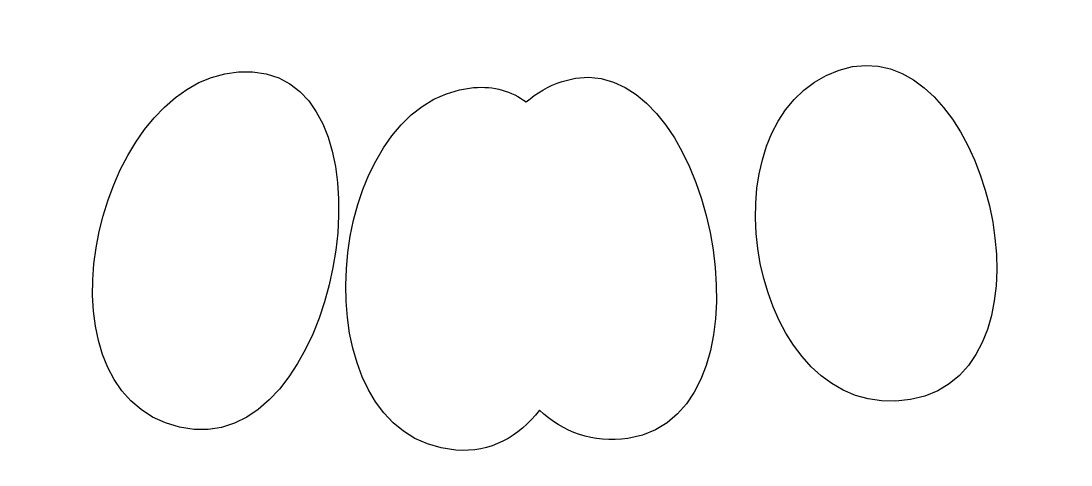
# Model space of a CAD drawing. Header units: centimetres. Extents: x -10.9 to 10.9, y -4.3 to 4.9.
import ezdxf

# ---------------------------------------------------------------- set-up
doc = ezdxf.new("R2010")
doc.units = ezdxf.units.CM
doc.header["$MEASUREMENT"] = 0
doc.layers.add('Camada 1', color=7, linetype='Continuous')

msp = doc.modelspace()

# ---------------------------------------------------------------- linework, layer by layer
at = {"layer": 'Camada 1'}
for points, knots in [([(6.1083, 3.89193), (3.10242, 2.87601), (4.2573, -3.51204), (7.5855, -2.93628), (7.5855, -2.93628), (10.91337, -2.36055), (9.11413, 4.90769), (6.1083, 3.89193)], [0, 0, 0, 0, 0.33333333, 0.33333333, 0.33333333, 0.33333333, 1, 1, 1, 1]), ([(-1.4727, 3.52797), (-4.64473, 3.25402), (-5.21131, -3.71315), (-1.8437, -3.98252), (-1.8437, -3.98252), (-1.11549, -4.0407), (-0.53666, -3.70918), (-0.10875, -3.15744), (-0.10875, -3.15744), (0.38285, -3.61154), (1.00115, -3.85181), (1.7278, -3.74024), (1.7278, -3.74024), (5.06703, -3.22798), (3.38623, 4.65044), (0.36202, 3.65426), (0.36202, 3.65426), (0.07921, 3.56121), (-0.16781, 3.41629), (-0.38088, 3.23061), (-0.38088, 3.23061), (-0.68543, 3.45161), (-1.04873, 3.56453), (-1.4727, 3.52797)], [0, 0, 0, 0, 0.14285714, 0.14285714, 0.14285714, 0.14285714, 0.28571429, 0.28571429, 0.28571429, 0.28571429, 0.42857143, 0.42857143, 0.42857143, 0.42857143, 0.57142857, 0.57142857, 0.57142857, 0.57142857, 0.71428571, 0.71428571, 0.71428571, 0.71428571, 1, 1, 1, 1]), ([(-6.05523, 3.85399), (-9.23187, 4.06761), (-10.85601, -2.73123), (-7.56917, -3.51175), (-7.56917, -3.51175), (-4.28231, -4.2923), (-2.87827, 3.64018), (-6.05523, 3.85399)], [0, 0, 0, 0, 0.33333333, 0.33333333, 0.33333333, 0.33333333, 1, 1, 1, 1])]:
    msp.add_open_spline(points, degree=3, knots=knots, dxfattribs=at)

doc.saveas('drawing.dxf')
